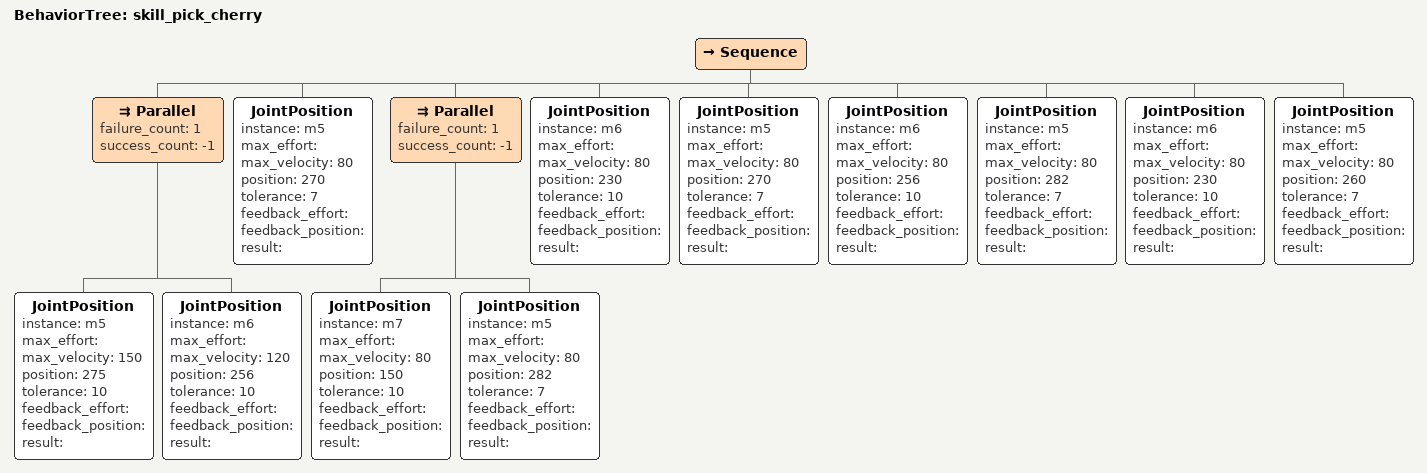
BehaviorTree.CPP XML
<?xml version="1.0" encoding="UTF-8"?>
<root BTCPP_format="4">
  <BehaviorTree ID="skill_pick_cherry">
    <Sequence>
      <Parallel failure_count="1"
                success_count="-1">
        <JointPosition instance="m5"
                       max_effort=""
                       max_velocity="150"
                       position="275"
                       tolerance="10"
                       feedback_effort=""
                       feedback_position=""
                       result=""/>
        <JointPosition instance="m6"
                       max_effort=""
                       max_velocity="120"
                       position="256"
                       tolerance="10"
                       feedback_effort=""
                       feedback_position=""
                       result=""/>
      </Parallel>
      <JointPosition instance="m5"
                     max_effort=""
                     max_velocity="80"
                     position="270"
                     tolerance="7"
                     feedback_effort=""
                     feedback_position=""
                     result=""/>
      <Parallel failure_count="1"
                success_count="-1">
        <JointPosition instance="m7"
                       max_effort=""
                       max_velocity="80"
                       position="150"
                       tolerance="10"
                       feedback_effort=""
                       feedback_position=""
                       result=""/>
        <JointPosition instance="m5"
                       max_effort=""
                       max_velocity="80"
                       position="282"
                       tolerance="7"
                       feedback_effort=""
                       feedback_position=""
                       result=""/>
      </Parallel>
      <JointPosition instance="m6"
                     max_effort=""
                     max_velocity="80"
                     position="230"
                     tolerance="10"
                     feedback_effort=""
                     feedback_position=""
                     result=""/>
      <JointPosition instance="m5"
                     max_effort=""
                     max_velocity="80"
                     position="270"
                     tolerance="7"
                     feedback_effort=""
                     feedback_position=""
                     result=""/>
      <JointPosition instance="m6"
                     max_effort=""
                     max_velocity="80"
                     position="256"
                     tolerance="10"
                     feedback_effort=""
                     feedback_position=""
                     result=""/>
      <JointPosition instance="m5"
                     max_effort=""
                     max_velocity="80"
                     position="282"
                     tolerance="7"
                     feedback_effort=""
                     feedback_position=""
                     result=""/>
      <JointPosition instance="m6"
                     max_effort=""
                     max_velocity="80"
                     position="230"
                     tolerance="10"
                     feedback_effort=""
                     feedback_position=""
                     result=""/>
      <JointPosition instance="m5"
                     max_effort=""
                     max_velocity="80"
                     position="260"
                     tolerance="7"
                     feedback_effort=""
                     feedback_position=""
                     result=""/>
    </Sequence>
  </BehaviorTree>

</root>
